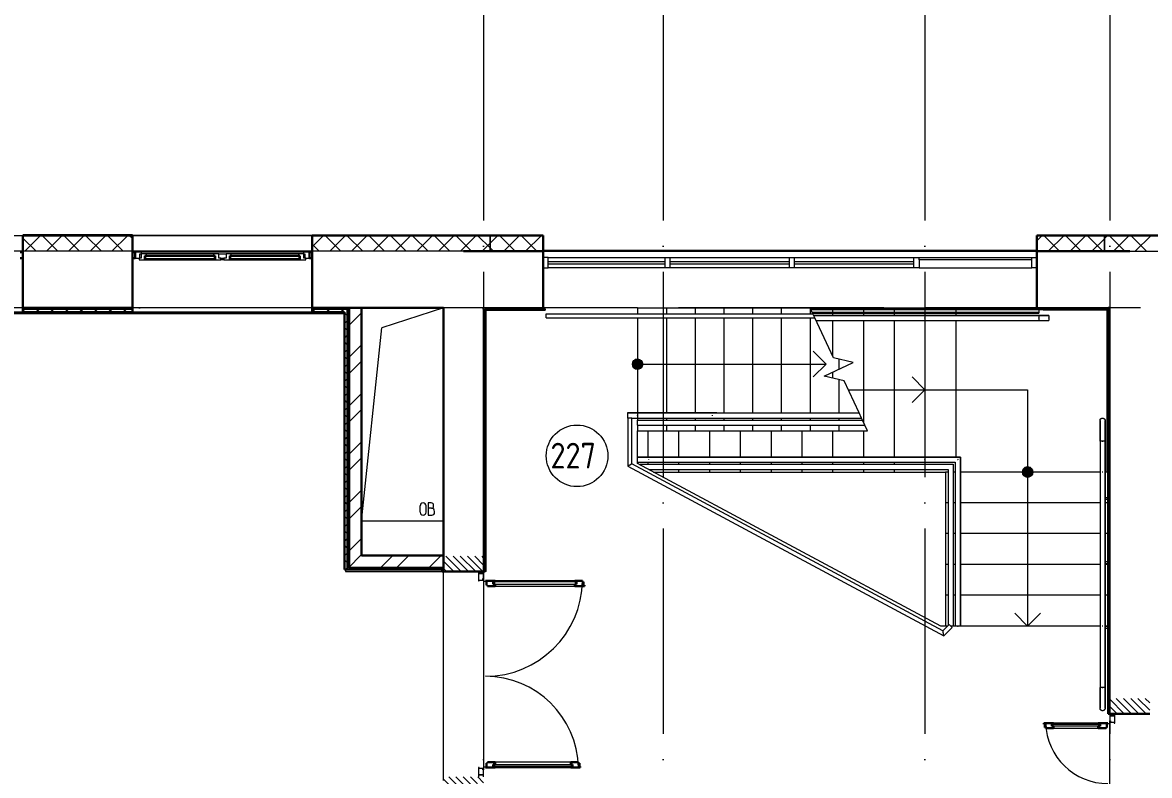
# Model space of a CAD drawing. Header units: millimetres. Extents: x -88595 to 880822, y -1054509 to -148035.
# Drawn here: x 291622 to 302601, y -240407 to -233074 of the extents above; entities that cross this region are included whole.
import ezdxf

# ---------------------------------------------------------------- set-up
doc = ezdxf.new("R2010")
doc.units = ezdxf.units.MM
doc.linetypes.add('ADSK_Линия сетки', pattern=[25, 20, -2.5, 0, -2.5])
doc.linetypes.add('ADSK_Штриховая_ш2 п1_5', pattern=[4.5, 3, -1.5])
for name, color, linetype, lineweight in [('_ Окна', 7, 'Continuous', 30), ('Витраж', 7, 'Continuous', 9), ('Двери', 7, 'Continuous', 9), ('Лестницы', 7, 'Continuous', 9), ('Линии', 7, 'Continuous', 9), ('Марки помещений', 7, 'Continuous', 20), ('Оборудование', 7, 'Continuous', 18), ('Ограждение', 7, 'Continuous', 9), ('Окна', 7, 'Continuous', 9), ('Оси', 7, 'Continuous', 9), ('Панели витража', 7, 'Continuous', 9), ('Перекрытие', 7, 'Continuous', 18), ('Стены внутренние', 7, 'Continuous', 18), ('Стены наружные', 7, 'Continuous', 18), ('Стены штриховка', 7, 'Continuous', 9), ('Стрелки вверх', 7, 'Continuous', 18)]:
    doc.layers.add(name, color=color, linetype=linetype, lineweight=lineweight)
doc.layers.add('Двери открывание', color=7, linetype='Continuous', lineweight=9, true_color=0xc0c0c0)
doc.styles.add('GOST Common_2', font='GOST_Common.ttf', dxfattribs={"width": 0.9, "height": 350})

# ---------------------------------------------------------------- blocks, each defined once
blk = doc.blocks.new('2 этаж')
at = {"layer": 'Двери', "lineweight": 18, "true_color": 0xff0000}
h = blk.add_hatch(dxfattribs=at)
h.set_pattern_fill('FP_2', color=1, angle=-90, style=0, pattern_type=2)
h.set_pattern_definition([(315, (325252.5, 688511.506), (35.3553, 35.3553), [])])
h.paths.add_polyline_path([(325058, 687237), (325448, 687237), (325448, 687387), (325058, 687387)])
h.paths.add_polyline_path([(325256, 689387), (325448, 689387), (325448, 689537), (325058, 689537), (325058, 689387)])
h = blk.add_hatch(dxfattribs=at)
h.set_pattern_fill('FP_2', color=1, angle=90, style=0, pattern_type=2)
h.set_pattern_definition([(135, (331742.5, 687026.506), (-35.3553, -35.3553), [])])
h.paths.add_polyline_path([(331548, 686152), (331938, 686152), (331938, 686302), (331548, 686302), (331548, 686243)])
h.paths.add_polyline_path([(331548, 688002), (331938, 688002), (331938, 688152), (331548, 688152)])
at = {"layer": 'Стрелки вверх'}
h = blk.add_hatch(color=256, dxfattribs=at)
edge = h.paths.add_edge_path()
edge.add_arc((326948, 691407), 50, 0, 360)
for points in [[(326955, 691357), (326980, 691369), (326995, 691392), (326995, 691421), (326980, 691444), (326955, 691456), (326927, 691452), (326905, 691434), (326898, 691406), (326905, 691379), (326927, 691361)], [(330762, 690309), (330785, 690324), (330797, 690349), (330793, 690377), (330775, 690399), (330748, 690407), (330720, 690399), (330702, 690377), (330698, 690349), (330710, 690324), (330733, 690309)]]:
    blk.add_hatch(color=256, dxfattribs=at).paths.add_polyline_path(points)
h = blk.add_hatch(color=256, dxfattribs=at)
edge = h.paths.add_edge_path()
edge.add_arc((330748, 690356), 50, 0, 360)
at = {"layer": '_ Окна'}
for p, q in [((320958, 692497), (320933, 692497)), ((322053, 692497), (322028, 692497)), ((322053, 692439), (322053, 692497)), ((322151, 692463), (322148, 692463)), ((322148, 692463), (322148, 692431)), ((322828, 692463), (322151, 692463)), ((322151, 692463), (322151, 692431)), ((322151, 692431), (322151, 692463)), ((322828, 692431), (322828, 692463)), ((322828, 692463), (322828, 692431)), ((322831, 692463), (322828, 692463)), ((322831, 692431), (322831, 692463)), ((322978, 692463), (322975, 692463)), ((322975, 692463), (322975, 692431)), ((323655, 692463), (322978, 692463)), ((322978, 692463), (322978, 692431)), ((322978, 692431), (322978, 692463)), ((323655, 692431), (323655, 692463)), ((323655, 692463), (323655, 692431)), ((323658, 692463), (323655, 692463)), ((323658, 692431), (323658, 692463)), ((323778, 692497), (323753, 692497)), ((323753, 692497), (323753, 692439)), ((320933, 692439), (320958, 692439)), ((322028, 692439), (322053, 692439)), ((322148, 692431), (322151, 692431)), ((322151, 692431), (322828, 692431)), ((322828, 692431), (322831, 692431)), ((322975, 692431), (322978, 692431)), ((322978, 692431), (323655, 692431)), ((323655, 692431), (323658, 692431)), ((323753, 692439), (323778, 692439))]:
    blk.add_line(p, q, dxfattribs=at)
at = {"layer": '_ Окна', "lineweight": 18}
for p, q in [((322112, 692497), (322053, 692497)), ((322053, 692497), (322053, 692439)), ((322099, 692439), (322099, 692480)), ((322099, 692480), (322111, 692480)), ((322111, 692480), (322111, 692439)), ((322161, 692480), (322111, 692480)), ((322117, 692480), (322112, 692497)), ((322148, 692431), (322148, 692463)), ((322148, 692463), (322166, 692463)), ((322166, 692463), (322161, 692480)), ((322817, 692480), (322813, 692463)), ((322813, 692463), (322831, 692463)), ((322868, 692480), (322817, 692480)), ((322831, 692463), (322831, 692431)), ((322868, 692439), (322868, 692480)), ((322938, 692480), (322938, 692439)), ((322988, 692480), (322938, 692480)), ((322975, 692431), (322975, 692463)), ((322975, 692463), (322993, 692463)), ((322993, 692463), (322988, 692480)), ((323644, 692480), (323640, 692463)), ((323640, 692463), (323658, 692463)), ((323695, 692480), (323644, 692480)), ((323658, 692463), (323658, 692431)), ((323693, 692497), (323689, 692480)), ((323753, 692497), (323693, 692497)), ((323695, 692439), (323695, 692480)), ((323695, 692480), (323707, 692480)), ((323707, 692480), (323707, 692439)), ((323753, 692439), (323753, 692497)), ((322053, 692439), (322091, 692439)), ((322111, 692439), (322091, 692439)), ((322091, 692439), (322091, 692422)), ((322091, 692422), (322147, 692422)), ((322147, 692422), (322148, 692423)), ((322166, 692431), (322148, 692431)), ((322148, 692423), (322149, 692422)), ((322149, 692422), (322163, 692422)), ((322163, 692422), (322166, 692431)), ((322831, 692431), (322813, 692431)), ((322813, 692431), (322815, 692422)), ((322815, 692422), (322830, 692422)), ((322830, 692422), (322831, 692423)), ((322831, 692423), (322832, 692422)), ((322832, 692422), (322888, 692422)), ((322888, 692439), (322868, 692439)), ((322888, 692422), (322888, 692439)), ((322938, 692439), (322918, 692439)), ((322918, 692439), (322918, 692422)), ((322918, 692422), (322974, 692422)), ((322974, 692422), (322975, 692423)), ((322993, 692431), (322975, 692431)), ((322975, 692423), (322976, 692422)), ((322976, 692422), (322990, 692422)), ((322990, 692422), (322993, 692431)), ((323658, 692431), (323640, 692431)), ((323640, 692431), (323642, 692422)), ((323642, 692422), (323657, 692422)), ((323657, 692422), (323658, 692423)), ((323658, 692423), (323659, 692422)), ((323659, 692422), (323715, 692422)), ((323715, 692439), (323695, 692439)), ((323715, 692422), (323715, 692439)), ((323715, 692439), (323753, 692439)), ((329690, 692424), (329690, 692344)), ((330788, 692424), (329690, 692424)), ((329690, 692344), (330788, 692344)), ((330788, 692344), (330788, 692424))]:
    blk.add_line(p, q, dxfattribs=at)
at = {"layer": 'Витраж', "lineweight": 18}
for p, q in [((326078, 692444), (326028, 692444)), ((326028, 692344), (326028, 692444)), ((326028, 692344), (326078, 692344)), ((326078, 692344), (326078, 692444))]:
    blk.add_line(p, q, dxfattribs=at)
at = {"layer": 'Витраж'}
for p, q in [((326078, 692444), (327215, 692444)), ((327215, 692344), (326078, 692344)), ((327265, 692444), (328428, 692444)), ((328428, 692344), (327265, 692344)), ((328478, 692444), (329640, 692444)), ((329640, 692344), (328478, 692344)), ((329690, 692444), (330788, 692444))]:
    blk.add_line(p, q, dxfattribs=at)
at = {"layer": 'Витраж', "lineweight": 18, "extrusion": (0, 0, -1)}
for p, q in [((327215, 692344), (327215, 692444)), ((327215, 692444), (327265, 692444)), ((327265, 692344), (327215, 692344)), ((327265, 692344), (327265, 692444)), ((328428, 692344), (328428, 692444)), ((328428, 692444), (328478, 692444)), ((328478, 692344), (328428, 692344)), ((328478, 692344), (328478, 692444)), ((329640, 692344), (329640, 692444)), ((329640, 692444), (329690, 692444)), ((329690, 692344), (329640, 692344)), ((329690, 692424), (329690, 692444)), ((330788, 692424), (330788, 692444)), ((330788, 692444), (330838, 692444)), ((330838, 692344), (330788, 692344)), ((330838, 692344), (330838, 692444))]:
    blk.add_line(p, q, dxfattribs=at)
at = {"layer": 'Двери', "linetype": 'ADSK_Штриховая_ш2 п1_5'}
for p, q in [((325058, 689537), (325058, 689387)), ((325448, 689387), (325448, 689537)), ((325058, 689387), (325448, 689387)), ((331548, 688152), (331548, 688002)), ((331548, 688002), (331938, 688002))]:
    blk.add_line(p, q, dxfattribs=at)
at = {"layer": 'Двери'}
for p, q in [((325448, 689387), (325398, 689387)), ((325398, 689387), (325398, 689367)), ((325448, 689367), (325448, 689387)), ((325398, 689367), (325448, 689367)), ((325448, 689367), (325398, 689367)), ((325398, 689367), (325398, 689295)), ((325398, 689295), (325406, 689295)), ((325406, 689295), (325406, 689304)), ((325406, 689304), (325440, 689304)), ((325440, 689304), (325440, 689318)), ((325440, 689318), (325448, 689318)), ((325448, 689318), (325448, 689367)), ((325542, 689286), (325542, 689265)), ((326354, 689286), (325542, 689286)), ((325542, 689265), (326354, 689265)), ((326336, 689295), (325560, 689295)), ((326354, 689265), (326354, 689286)), ((325560, 689245), (326336, 689245)), ((331598, 688002), (331548, 688002)), ((331548, 688002), (331548, 687982)), ((331548, 687982), (331598, 687982)), ((331598, 687982), (331548, 687982)), ((331548, 687982), (331548, 687933)), ((331598, 687982), (331598, 688002)), ((331598, 687910), (331598, 687982)), ((330982, 687901), (331454, 687901)), ((330982, 687880), (330982, 687901)), ((331454, 687880), (330982, 687880)), ((331436, 687910), (331000, 687910)), ((331000, 687860), (331436, 687860)), ((331454, 687901), (331454, 687880)), ((331548, 687933), (331556, 687933)), ((331556, 687933), (331556, 687919)), ((331556, 687919), (331590, 687919)), ((331590, 687919), (331590, 687910)), ((331590, 687910), (331598, 687910)), ((325542, 687509), (326314, 687509)), ((325542, 687488), (325542, 687509)), ((326296, 687529), (325560, 687529)), ((326314, 687509), (326314, 687488)), ((325406, 687479), (325398, 687479)), ((325398, 687479), (325398, 687407)), ((325448, 687407), (325398, 687407)), ((325398, 687407), (325398, 687387)), ((325398, 687407), (325448, 687407)), ((325406, 687470), (325406, 687479)), ((325440, 687470), (325406, 687470)), ((325440, 687456), (325440, 687470)), ((325448, 687456), (325440, 687456)), ((325448, 687407), (325448, 687456)), ((325448, 687387), (325448, 687407)), ((326314, 687488), (325542, 687488)), ((325560, 687479), (326296, 687479))]:
    blk.add_line(p, q, dxfattribs=at)
at = {"layer": 'Двери', "lineweight": 30}
for p, q in [((325560, 689295), (325466, 689295)), ((325466, 689295), (325466, 689287)), ((325466, 689287), (325475, 689287)), ((325475, 689287), (325475, 689253)), ((325542, 689286), (325560, 689286)), ((325542, 689265), (325542, 689286)), ((325560, 689265), (325542, 689265)), ((325560, 689286), (325560, 689295)), ((325560, 689245), (325560, 689265)), ((326412, 689295), (326336, 689295)), ((326336, 689286), (326336, 689295)), ((326354, 689286), (326336, 689286)), ((326336, 689265), (326354, 689265)), ((326336, 689245), (326336, 689265)), ((326354, 689265), (326354, 689286)), ((326412, 689287), (326412, 689295)), ((326421, 689287), (326412, 689287)), ((326421, 689253), (326421, 689287)), ((325475, 689253), (325484, 689253)), ((325484, 689253), (325484, 689245)), ((325484, 689245), (325560, 689245)), ((326336, 689245), (326430, 689245)), ((326430, 689253), (326421, 689253)), ((326430, 689245), (326430, 689253)), ((331000, 687910), (330906, 687910)), ((330906, 687910), (330906, 687902)), ((330906, 687902), (330915, 687902)), ((330915, 687902), (330915, 687868)), ((330915, 687868), (330924, 687868)), ((330924, 687868), (330924, 687860)), ((330924, 687860), (331000, 687860)), ((330982, 687901), (331000, 687901)), ((330982, 687880), (330982, 687901)), ((331000, 687880), (330982, 687880)), ((331000, 687901), (331000, 687910)), ((331000, 687860), (331000, 687880)), ((331530, 687910), (331436, 687910)), ((331436, 687901), (331436, 687910)), ((331454, 687901), (331436, 687901)), ((331436, 687880), (331454, 687880)), ((331436, 687860), (331436, 687880)), ((331436, 687860), (331512, 687860)), ((331454, 687880), (331454, 687901)), ((331512, 687860), (331512, 687868)), ((331512, 687868), (331521, 687868)), ((331521, 687868), (331521, 687902)), ((331521, 687902), (331530, 687902)), ((331530, 687902), (331530, 687910)), ((325475, 687521), (325475, 687487)), ((325484, 687521), (325475, 687521)), ((325560, 687529), (325484, 687529)), ((325484, 687529), (325484, 687521)), ((325560, 687509), (325542, 687509)), ((325542, 687509), (325542, 687488)), ((325560, 687529), (325560, 687509)), ((326372, 687529), (326296, 687529)), ((326296, 687529), (326296, 687509)), ((326296, 687509), (326314, 687509)), ((326314, 687509), (326314, 687488)), ((326372, 687521), (326372, 687529)), ((326381, 687521), (326372, 687521)), ((326381, 687487), (326381, 687521)), ((325475, 687487), (325466, 687487)), ((325466, 687487), (325466, 687479)), ((325466, 687479), (325560, 687479)), ((325542, 687488), (325560, 687488)), ((325560, 687488), (325560, 687479)), ((326296, 687488), (326296, 687479)), ((326314, 687488), (326296, 687488)), ((326296, 687479), (326390, 687479)), ((326390, 687487), (326381, 687487)), ((326390, 687479), (326390, 687487))]:
    blk.add_line(p, q, dxfattribs=at)
at = {"layer": 'Двери открывание'}
for centre, radius, start, end in [((325466, 689313), 946, 270, 358.9097), ((325466, 687461), 906, 1.1384, 90), ((331530, 687928), 606, 181.7021, 270)]:
    blk.add_arc(centre, radius, start, end, dxfattribs=at)
at = {"layer": 'Лестницы'}
for p, q in [((326948, 691957), (326948, 691897)), ((326948, 691957), (327228, 691957)), ((326948, 691957), (326948, 691897)), ((327228, 691957), (327508, 691957)), ((327228, 691957), (327228, 691897)), ((327228, 691957), (327228, 691897)), ((327508, 691957), (327788, 691957)), ((327508, 691957), (327508, 691897)), ((327508, 691957), (327508, 691897)), ((327788, 691957), (328068, 691957)), ((327788, 691957), (327788, 691897)), ((327788, 691957), (327788, 691897)), ((328068, 691957), (328348, 691957)), ((328068, 691957), (328068, 691897)), ((328068, 691957), (328068, 691897)), ((328348, 691957), (328628, 691957)), ((328348, 691957), (328348, 691897)), ((328348, 691957), (328348, 691897)), ((328628, 691957), (328628, 691957)), ((328656, 691897), (328628, 691957)), ((328628, 691957), (328628, 691897)), ((328628, 691957), (328628, 691897)), ((328628, 691957), (328848, 691957)), ((328848, 691957), (329148, 691957)), ((328848, 691957), (328848, 691882)), ((328848, 691957), (328848, 691882)), ((329148, 691957), (329448, 691957)), ((329148, 691957), (329148, 691882)), ((329148, 691957), (329148, 691882)), ((329448, 691957), (329747, 691957)), ((329448, 691957), (329448, 691882)), ((329448, 691957), (329448, 691882)), ((330838, 691957), (329747, 691957)), ((329747, 691957), (329747, 691882)), ((329747, 691957), (329747, 691882)), ((326948, 691857), (326948, 690932)), ((326948, 691857), (326948, 690932)), ((327228, 691857), (327228, 690932)), ((327228, 691857), (327228, 690932)), ((327508, 691857), (327508, 690932)), ((327508, 691857), (327508, 690932)), ((327788, 691857), (327788, 690932)), ((327788, 691857), (327788, 690932)), ((328068, 691857), (328068, 690932)), ((328068, 691857), (328068, 690932)), ((328348, 691857), (328348, 690932)), ((328348, 691857), (328348, 690932)), ((328628, 691857), (328628, 690932)), ((328628, 691857), (328628, 690932)), ((328855, 691470), (328674, 691857)), ((328848, 691832), (328848, 691485)), ((328848, 691832), (328848, 691485)), ((329148, 691832), (329148, 690842)), ((329148, 691832), (329148, 690842)), ((329448, 691832), (329448, 690502)), ((329448, 691832), (329448, 690502)), ((329747, 691832), (329747, 690502)), ((329747, 691832), (329747, 690502)), ((329049, 691423), (328855, 691470)), ((328766, 691290), (329049, 691423)), ((328908, 691457), (328908, 691357)), ((328908, 691457), (328908, 691357)), ((328960, 691243), (328766, 691290)), ((328848, 691329), (328848, 691271)), ((328848, 691329), (328848, 691271)), ((328908, 691256), (328908, 690932)), ((328908, 691256), (328908, 690932)), ((329106, 690932), (328960, 691243)), ((326948, 690882), (326948, 690862)), ((326948, 690882), (326948, 690862)), ((326948, 690812), (326948, 690757)), ((326948, 690812), (326948, 690757)), ((327228, 690882), (327228, 690862)), ((327228, 690882), (327228, 690862)), ((327228, 690812), (327228, 690757)), ((327228, 690812), (327228, 690757)), ((327508, 690882), (327508, 690862)), ((327508, 690882), (327508, 690862)), ((327508, 690812), (327508, 690757)), ((327508, 690812), (327508, 690757)), ((327788, 690882), (327788, 690862)), ((327788, 690882), (327788, 690862)), ((327788, 690812), (327788, 690757)), ((327788, 690812), (327788, 690757)), ((328068, 690882), (328068, 690862)), ((328068, 690882), (328068, 690862)), ((328068, 690812), (328068, 690757)), ((328068, 690812), (328068, 690757)), ((328348, 690882), (328348, 690862)), ((328348, 690882), (328348, 690862)), ((328348, 690812), (328348, 690757)), ((328348, 690812), (328348, 690757)), ((328628, 690882), (328628, 690862)), ((328628, 690882), (328628, 690862)), ((328628, 690812), (328628, 690757)), ((328628, 690812), (328628, 690757)), ((328908, 690882), (328908, 690862)), ((328908, 690882), (328908, 690862)), ((328908, 690812), (328908, 690757)), ((328908, 690812), (328908, 690757)), ((329138, 690862), (329129, 690882)), ((329187, 690757), (329162, 690812)), ((326948, 690757), (327228, 690757)), ((327048, 690757), (327048, 690502)), ((327048, 690757), (327048, 690502)), ((327228, 690757), (327508, 690757)), ((327348, 690757), (327348, 690502)), ((327348, 690757), (327348, 690502)), ((327508, 690757), (327788, 690757)), ((327648, 690757), (327648, 690502)), ((327648, 690757), (327648, 690502)), ((327788, 690757), (328068, 690757)), ((327948, 690757), (327948, 690502)), ((327948, 690757), (327948, 690502)), ((328068, 690757), (328348, 690757)), ((328248, 690757), (328248, 690502)), ((328248, 690757), (328248, 690502)), ((328348, 690757), (328628, 690757)), ((328548, 690757), (328548, 690502)), ((328548, 690757), (328548, 690502)), ((328628, 690757), (328908, 690757)), ((328848, 690757), (328848, 690502)), ((328848, 690757), (328848, 690502)), ((328908, 690757), (329187, 690757)), ((329148, 690757), (329148, 690502)), ((329148, 690757), (329148, 690502)), ((327048, 690452), (327048, 690432)), ((327048, 690452), (327048, 690432)), ((327348, 690452), (327348, 690432)), ((327348, 690452), (327348, 690432)), ((327348, 690382), (327348, 690356)), ((327348, 690382), (327348, 690356)), ((327648, 690452), (327648, 690432)), ((327648, 690452), (327648, 690432)), ((327648, 690382), (327648, 690356)), ((327648, 690382), (327648, 690356)), ((327948, 690452), (327948, 690432)), ((327948, 690452), (327948, 690432)), ((327948, 690382), (327948, 690356)), ((327948, 690382), (327948, 690356)), ((328248, 690452), (328248, 690432)), ((328248, 690452), (328248, 690432)), ((328248, 690382), (328248, 690356)), ((328248, 690382), (328248, 690356)), ((328548, 690452), (328548, 690432)), ((328548, 690452), (328548, 690432)), ((328548, 690382), (328548, 690356)), ((328548, 690382), (328548, 690356)), ((328848, 690452), (328848, 690432)), ((328848, 690452), (328848, 690432)), ((328848, 690382), (328848, 690356)), ((328848, 690382), (328848, 690356)), ((329148, 690452), (329148, 690432)), ((329148, 690452), (329148, 690432)), ((329148, 690382), (329148, 690356)), ((329148, 690382), (329148, 690356)), ((329448, 690452), (329448, 690432)), ((329448, 690452), (329448, 690432)), ((329448, 690382), (329448, 690356)), ((329448, 690382), (329448, 690356)), ((329747, 690452), (329747, 690432)), ((329747, 690452), (329747, 690432)), ((329747, 690382), (329747, 690356)), ((329747, 690382), (329747, 690356)), ((327104, 690356), (327348, 690356)), ((327348, 690356), (327648, 690356)), ((327648, 690356), (327948, 690356)), ((327948, 690356), (328248, 690356)), ((328248, 690356), (328548, 690356)), ((328548, 690356), (328848, 690356)), ((328848, 690356), (329148, 690356)), ((329148, 690356), (329448, 690356)), ((329448, 690356), (329747, 690356)), ((329747, 690356), (329948, 690356)), ((329973, 690356), (329948, 690356)), ((329948, 690356), (329948, 690057)), ((330043, 690356), (330023, 690356)), ((331453, 690356), (330093, 690356)), ((331533, 690356), (331502, 690356)), ((329948, 690057), (329948, 689757)), ((329973, 690057), (329948, 690057)), ((329973, 690057), (329948, 690057)), ((330043, 690057), (330023, 690057)), ((330043, 690057), (330023, 690057)), ((331453, 690057), (330093, 690057)), ((331453, 690057), (330093, 690057)), ((331533, 690057), (331502, 690057)), ((331533, 690057), (331502, 690057)), ((329948, 689757), (329948, 689457)), ((329973, 689757), (329948, 689757)), ((329973, 689757), (329948, 689757)), ((330043, 689757), (330023, 689757)), ((330043, 689757), (330023, 689757)), ((331453, 689757), (330093, 689757)), ((331453, 689757), (330093, 689757)), ((331533, 689757), (331502, 689757)), ((331533, 689757), (331502, 689757)), ((329948, 689457), (329948, 689157)), ((329973, 689457), (329948, 689457)), ((329973, 689457), (329948, 689457)), ((330043, 689457), (330023, 689457)), ((330043, 689457), (330023, 689457)), ((331453, 689457), (330093, 689457)), ((331453, 689457), (330093, 689457)), ((331533, 689457), (331502, 689457)), ((331533, 689457), (331502, 689457)), ((329948, 689157), (329948, 688856)), ((329973, 689157), (329948, 689157)), ((329973, 689157), (329948, 689157)), ((330043, 689157), (330023, 689157)), ((330043, 689157), (330023, 689157)), ((331453, 689157), (330093, 689157)), ((331453, 689157), (330093, 689157)), ((331533, 689157), (331502, 689157)), ((331533, 689157), (331502, 689157)), ((329969, 688856), (329948, 688856)), ((331453, 688856), (330023, 688856)), ((331533, 688856), (331502, 688856))]:
    blk.add_line(p, q, dxfattribs=at)
at = {"layer": 'Линии', "lineweight": 18, "ltscale": 100}
for p, q in [((325058, 691957), (324457, 691759)), ((324258, 689877), (324457, 691759)), ((324937, 690056), (324907, 690056)), ((324907, 690056), (324907, 689936)), ((324960, 690023), (324960, 690033)), ((324830, 689965), (324830, 690027)), ((324887, 689965), (324887, 690027)), ((324940, 690003), (324907, 690003)), ((324907, 689936), (324944, 689936)), ((324970, 689963), (324970, 689973)), ((325058, 689877), (324258, 689877))]:
    blk.add_line(p, q, dxfattribs=at)
at = {"layer": 'Линии', "lineweight": 18}
for centre, radius, start, end in [((324858, 690027), 28.7, 0, 180), ((324937, 690033), 23.3, 0, 90), ((324858, 689965), 28.7, 180, 0), ((324940, 690023), 20, 270, 0), ((324940, 689973), 30, 0, 90), ((324944, 689963), 26.7, 270, 0)]:
    blk.add_arc(centre, radius, start, end, dxfattribs=at)
at = {"layer": 'Марки помещений'}
blk.add_circle((326358, 690514), 300, dxfattribs=at)
at = {"layer": 'Ограждение'}
for p, q in [((325473, 691932), (326048, 691932)), ((325473, 689387), (325473, 691932)), ((326028, 691942), (326048, 691942)), ((326048, 691942), (326048, 691932)), ((328630, 691952), (329747, 691952)), ((328636, 691939), (329747, 691939)), ((328647, 691914), (329747, 691914)), ((328653, 691902), (329747, 691902)), ((329747, 691952), (330838, 691952)), ((329747, 691939), (330856, 691939)), ((329747, 691914), (330856, 691914)), ((329747, 691902), (330856, 691902)), ((330856, 691942), (330856, 691902)), ((330856, 691939), (330856, 691914)), ((330898, 691932), (330898, 691942)), ((331523, 691932), (330898, 691932)), ((331523, 690356), (331523, 691932)), ((326056, 691897), (326482, 691897)), ((326056, 691857), (326056, 691897)), ((326056, 691857), (326482, 691857)), ((326482, 691897), (326668, 691897)), ((326482, 691857), (326668, 691857)), ((326668, 691897), (328656, 691897)), ((326668, 691857), (328674, 691857)), ((328674, 691857), (328656, 691897)), ((328674, 691857), (328656, 691897)), ((329753, 691882), (328663, 691882)), ((328663, 691882), (329747, 691882)), ((328686, 691832), (329753, 691832)), ((328686, 691832), (329747, 691832)), ((329747, 691882), (330856, 691882)), ((329747, 691832), (330856, 691832)), ((330856, 691882), (329753, 691882)), ((329753, 691832), (330856, 691832)), ((330856, 691882), (330856, 691832)), ((330956, 691882), (330856, 691882)), ((330856, 691882), (330956, 691882)), ((330856, 691854), (330856, 691859)), ((330856, 691832), (330956, 691832)), ((330856, 691832), (330956, 691832)), ((330956, 691882), (330956, 691832)), ((330956, 691854), (330956, 691859)), ((326948, 690932), (326848, 690932)), ((326848, 690932), (326848, 690882)), ((326848, 690932), (326948, 690932)), ((326848, 690909), (326848, 690904)), ((327721, 690932), (326948, 690932)), ((326948, 690932), (326948, 690882)), ((326948, 690932), (329106, 690932)), ((327677, 690904), (327677, 690909)), ((329129, 690882), (329106, 690932)), ((326848, 690882), (326853, 690882)), ((326848, 690882), (326853, 690882)), ((326853, 690882), (326853, 690412)), ((326892, 690882), (326853, 690882)), ((326892, 690436), (326892, 690882)), ((326892, 690882), (326948, 690882)), ((326892, 690882), (326948, 690882)), ((326948, 690882), (327721, 690882)), ((326948, 690882), (329129, 690882)), ((326948, 690862), (329138, 690862)), ((326948, 690812), (326948, 690862)), ((326948, 690812), (329162, 690812)), ((329162, 690812), (329138, 690862)), ((329162, 690812), (329138, 690862)), ((331453, 690657), (331453, 690356)), ((331502, 690657), (331453, 690657)), ((331453, 690657), (331453, 690356)), ((331480, 690657), (331475, 690657)), ((331475, 690657), (331478, 690657)), ((331478, 690657), (331480, 690657)), ((331502, 690356), (331502, 690657)), ((331502, 690657), (331502, 690356)), ((327054, 690502), (326948, 690502)), ((326948, 690502), (327053, 690502)), ((327053, 690502), (329747, 690502)), ((329753, 690502), (327059, 690502)), ((329747, 690502), (330093, 690502)), ((330093, 690502), (329753, 690502)), ((330093, 688856), (330093, 690502)), ((330093, 690502), (330093, 688856)), ((326853, 690412), (329931, 688761)), ((329923, 688811), (326892, 690436)), ((326953, 690437), (326953, 690452)), ((326953, 690452), (327054, 690452)), ((326953, 690452), (327053, 690452)), ((326953, 690437), (326953, 690452)), ((326973, 690432), (329747, 690432)), ((326973, 690427), (326973, 690432)), ((327053, 690452), (329747, 690452)), ((327057, 690382), (329747, 690382)), ((327059, 690452), (329753, 690452)), ((329747, 690452), (330043, 690452)), ((329747, 690432), (330023, 690432)), ((329747, 690382), (329973, 690382)), ((329753, 690452), (330043, 690452)), ((329973, 690382), (329973, 688860)), ((330023, 690432), (330023, 688856)), ((330043, 690452), (330043, 688856)), ((330043, 690452), (330043, 688856)), ((331453, 690356), (331453, 688856)), ((331453, 690351), (331453, 688851)), ((331502, 690356), (331502, 688856)), ((331502, 688851), (331502, 690351)), ((331533, 690106), (331502, 690106)), ((331502, 690091), (331533, 690091)), ((324103, 689407), (324103, 689387)), ((324103, 689387), (325043, 689387)), ((325473, 689387), (325463, 689387)), ((331533, 689480), (331502, 689480)), ((331502, 689465), (331533, 689465)), ((329983, 688871), (329923, 688811)), ((329931, 688761), (330012, 688842)), ((330012, 688842), (329983, 688871)), ((330023, 688856), (329998, 688856)), ((330093, 688856), (330043, 688856)), ((330065, 688856), (330070, 688856)), ((331453, 688856), (331453, 688257)), ((331453, 688851), (331453, 688557)), ((331502, 688856), (331502, 688257)), ((331533, 688852), (331502, 688852)), ((331502, 688557), (331502, 688851)), ((331502, 688837), (331533, 688837)), ((331453, 688557), (331453, 688257)), ((331502, 688257), (331502, 688557)), ((331502, 688257), (331453, 688257)), ((331475, 688257), (331480, 688257)), ((331478, 688257), (331475, 688257)), ((331480, 688257), (331478, 688257))]:
    blk.add_line(p, q, dxfattribs=at)
at = {"layer": 'Ограждение', "flags": 128}
for points in [[(326948, 690905), (326948, 690907), (326948, 690908)], [(331453, 690857), (331453, 690858), (331453, 690859), (331453, 690859), (331453, 690860), (331453, 690861), (331453, 690862), (331453, 690863), (331454, 690864), (331454, 690865), (331454, 690866), (331455, 690867), (331455, 690868), (331456, 690869), (331456, 690870), (331457, 690871), (331457, 690871), (331458, 690872), (331459, 690873), (331459, 690874), (331460, 690874), (331461, 690875), (331462, 690876), (331462, 690876), (331463, 690877), (331464, 690878), (331465, 690878), (331466, 690879), (331467, 690879), (331468, 690879), (331468, 690880), (331469, 690880), (331470, 690880), (331471, 690881), (331472, 690881), (331473, 690881), (331474, 690881), (331475, 690881), (331476, 690881), (331477, 690882), (331478, 690882)], [(331453, 690657), (331453, 690665), (331453, 690672), (331453, 690680), (331453, 690688), (331453, 690696), (331453, 690704), (331453, 690712), (331453, 690719), (331453, 690727), (331453, 690734), (331453, 690742), (331453, 690749), (331453, 690756), (331453, 690763), (331453, 690769), (331453, 690776), (331453, 690782), (331453, 690788), (331453, 690794), (331453, 690800), (331453, 690805), (331453, 690811), (331453, 690816), (331453, 690820), (331453, 690825), (331453, 690829), (331453, 690833), (331453, 690837), (331453, 690840), (331453, 690843), (331453, 690846), (331453, 690848), (331453, 690850), (331453, 690852), (331453, 690854), (331453, 690855), (331453, 690856), (331453, 690856), (331453, 690856), (331453, 690857)], [(331453, 690857), (331453, 690856), (331453, 690856), (331453, 690855), (331453, 690854), (331453, 690853), (331453, 690851), (331453, 690849), (331453, 690846), (331453, 690844), (331453, 690841), (331453, 690837), (331453, 690834), (331453, 690830), (331453, 690826), (331453, 690822), (331453, 690817), (331453, 690812), (331453, 690807), (331453, 690801), (331453, 690796), (331453, 690790), (331453, 690784), (331453, 690778), (331453, 690771), (331453, 690765), (331453, 690758), (331453, 690751), (331453, 690744), (331453, 690736), (331453, 690729), (331453, 690721), (331453, 690714), (331453, 690706), (331453, 690698), (331453, 690690), (331453, 690683), (331453, 690675), (331453, 690667), (331453, 690659), (331453, 690657)], [(331478, 690882), (331479, 690881), (331479, 690881), (331480, 690881), (331481, 690881), (331482, 690881), (331483, 690881), (331484, 690881), (331485, 690880), (331486, 690880), (331487, 690880), (331488, 690879), (331489, 690879), (331490, 690878), (331491, 690878), (331492, 690877), (331492, 690877), (331493, 690876), (331494, 690875), (331495, 690875), (331495, 690874), (331496, 690873), (331497, 690872), (331497, 690872), (331498, 690871), (331499, 690870), (331499, 690869), (331500, 690868), (331500, 690867), (331500, 690866), (331501, 690866), (331501, 690865), (331501, 690864), (331502, 690863), (331502, 690862), (331502, 690861), (331502, 690860), (331502, 690859), (331502, 690858), (331502, 690857), (331502, 690857)], [(331502, 690657), (331502, 690665), (331502, 690672), (331502, 690680), (331502, 690688), (331502, 690696), (331502, 690704), (331502, 690712), (331502, 690719), (331502, 690727), (331502, 690734), (331502, 690742), (331502, 690749), (331502, 690756), (331502, 690763), (331502, 690769), (331502, 690776), (331502, 690782), (331502, 690788), (331502, 690794), (331502, 690800), (331502, 690805), (331502, 690811), (331502, 690816), (331502, 690820), (331502, 690825), (331502, 690829), (331502, 690833), (331502, 690837), (331502, 690840), (331502, 690843), (331502, 690846), (331502, 690848), (331502, 690850), (331502, 690852), (331502, 690854), (331502, 690855), (331502, 690856), (331502, 690856), (331502, 690856), (331502, 690857)], [(331502, 690857), (331502, 690856), (331502, 690856), (331502, 690855), (331502, 690854), (331502, 690853), (331502, 690851), (331502, 690849), (331502, 690846), (331502, 690844), (331502, 690841), (331502, 690837), (331502, 690834), (331502, 690830), (331502, 690826), (331502, 690822), (331502, 690817), (331502, 690812), (331502, 690807), (331502, 690801), (331502, 690796), (331502, 690790), (331502, 690784), (331502, 690778), (331502, 690771), (331502, 690765), (331502, 690758), (331502, 690751), (331502, 690744), (331502, 690736), (331502, 690729), (331502, 690721), (331502, 690714), (331502, 690706), (331502, 690698), (331502, 690690), (331502, 690683), (331502, 690675), (331502, 690667), (331502, 690659), (331502, 690657)], [(331453, 688257), (331453, 688249), (331453, 688241), (331453, 688233), (331453, 688225), (331453, 688217), (331453, 688209), (331453, 688201), (331453, 688194), (331453, 688186), (331453, 688179), (331453, 688171), (331453, 688164), (331453, 688157), (331453, 688150), (331453, 688144), (331453, 688137), (331453, 688131), (331453, 688125), (331453, 688119), (331453, 688113), (331453, 688108), (331453, 688102), (331453, 688097), (331453, 688093), (331453, 688088), (331453, 688084), (331453, 688080), (331453, 688076), (331453, 688073), (331453, 688070), (331453, 688067), (331453, 688065), (331453, 688063), (331453, 688061), (331453, 688059), (331453, 688058), (331453, 688057), (331453, 688057), (331453, 688057), (331453, 688057)], [(331453, 688057), (331453, 688057), (331453, 688057), (331453, 688058), (331453, 688059), (331453, 688060), (331453, 688062), (331453, 688064), (331453, 688067), (331453, 688069), (331453, 688072), (331453, 688076), (331453, 688079), (331453, 688083), (331453, 688087), (331453, 688091), (331453, 688096), (331453, 688101), (331453, 688106), (331453, 688112), (331453, 688117), (331453, 688123), (331453, 688129), (331453, 688135), (331453, 688142), (331453, 688148), (331453, 688155), (331453, 688162), (331453, 688169), (331453, 688177), (331453, 688184), (331453, 688192), (331453, 688199), (331453, 688207), (331453, 688215), (331453, 688223), (331453, 688230), (331453, 688238), (331453, 688246), (331453, 688254), (331453, 688257)], [(331502, 688257), (331502, 688249), (331502, 688241), (331502, 688233), (331502, 688225), (331502, 688217), (331502, 688209), (331502, 688201), (331502, 688194), (331502, 688186), (331502, 688179), (331502, 688171), (331502, 688164), (331502, 688157), (331502, 688150), (331502, 688144), (331502, 688137), (331502, 688131), (331502, 688125), (331502, 688119), (331502, 688113), (331502, 688108), (331502, 688102), (331502, 688097), (331502, 688093), (331502, 688088), (331502, 688084), (331502, 688080), (331502, 688076), (331502, 688073), (331502, 688070), (331502, 688067), (331502, 688065), (331502, 688063), (331502, 688061), (331502, 688059), (331502, 688058), (331502, 688057), (331502, 688057), (331502, 688057), (331502, 688057)], [(331502, 688057), (331502, 688057), (331502, 688057), (331502, 688058), (331502, 688059), (331502, 688060), (331502, 688062), (331502, 688064), (331502, 688067), (331502, 688069), (331502, 688072), (331502, 688076), (331502, 688079), (331502, 688083), (331502, 688087), (331502, 688091), (331502, 688096), (331502, 688101), (331502, 688106), (331502, 688112), (331502, 688117), (331502, 688123), (331502, 688129), (331502, 688135), (331502, 688142), (331502, 688148), (331502, 688155), (331502, 688162), (331502, 688169), (331502, 688177), (331502, 688184), (331502, 688192), (331502, 688199), (331502, 688207), (331502, 688215), (331502, 688223), (331502, 688230), (331502, 688238), (331502, 688246), (331502, 688254), (331502, 688257)], [(331478, 688032), (331477, 688032), (331476, 688032), (331475, 688032), (331474, 688032), (331473, 688032), (331472, 688032), (331471, 688032), (331470, 688033), (331469, 688033), (331468, 688033), (331467, 688034), (331466, 688034), (331465, 688035), (331464, 688035), (331463, 688036), (331463, 688036), (331462, 688037), (331461, 688038), (331460, 688038), (331460, 688039), (331459, 688040), (331458, 688041), (331458, 688041), (331457, 688042), (331456, 688043), (331456, 688044), (331455, 688045), (331455, 688046), (331455, 688047), (331454, 688047), (331454, 688048), (331454, 688049), (331453, 688050), (331453, 688051), (331453, 688052), (331453, 688053), (331453, 688054), (331453, 688055), (331453, 688056), (331453, 688057)], [(331502, 688057), (331502, 688056), (331502, 688055), (331502, 688054), (331502, 688053), (331502, 688052), (331502, 688051), (331502, 688050), (331501, 688049), (331501, 688048), (331501, 688047), (331500, 688046), (331500, 688045), (331499, 688044), (331499, 688043), (331498, 688042), (331498, 688042), (331497, 688041), (331496, 688040), (331496, 688039), (331495, 688039), (331494, 688038), (331493, 688037), (331493, 688037), (331492, 688036), (331491, 688035), (331490, 688035), (331489, 688034), (331488, 688034), (331487, 688034), (331487, 688033), (331486, 688033), (331485, 688033), (331484, 688032), (331483, 688032), (331482, 688032), (331481, 688032), (331480, 688032), (331479, 688032), (331478, 688032), (331478, 688032)]]:
    blk.add_lwpolyline(points, dxfattribs=at)
at = {"layer": 'Ограждение'}
for points in [[(329748, 691854), (329747, 691855), (329747, 691857), (329747, 691858), (329748, 691859)], [(327053, 690479), (327053, 690478), (327053, 690477), (327053, 690475), (327053, 690474)], [(329748, 690474), (329747, 690475), (329747, 690477), (329747, 690478), (329748, 690479)], [(331480, 690356), (331479, 690356), (331478, 690356), (331476, 690356), (331475, 690356)], [(331480, 688856), (331479, 688856), (331478, 688856), (331476, 688856), (331475, 688856)]]:
    blk.add_open_spline(points, degree=3, dxfattribs=at)
for points, knots in [([(330070, 690479), (330070, 690479), (330069, 690478), (330068, 690477), (330066, 690475), (330065, 690474), (330065, 690474)], [-0.5298173, -0.5298173, -0.5298173, -0.5298173, -0.52083333, -0.5, -0.47916667, -0.4701827, -0.4701827, -0.4701827, -0.4701827]), ([(326892, 690436), (326892, 690436), (326892, 690435), (326890, 690434), (326888, 690433), (326887, 690432), (326885, 690431), (326883, 690430), (326880, 690428), (326878, 690427), (326875, 690425), (326873, 690424), (326870, 690422), (326867, 690421), (326865, 690419), (326862, 690418), (326860, 690416), (326858, 690415), (326857, 690414), (326855, 690413), (326853, 690412), (326853, 690412), (326853, 690412)], [0, 0, 0, 0, 0.083333, 0.166667, 0.208333, 0.25, 0.291667, 0.333333, 0.375, 0.416667, 0.458333, 0.5, 0.541667, 0.583333, 0.625, 0.666667, 0.708333, 0.75, 0.791667, 0.833333, 0.916667, 1, 1, 1, 1]), ([(324103, 689387), (324103, 689387), (324103, 689387), (324103, 689387), (324103, 689387), (324103, 689387), (324104, 689388), (324104, 689388), (324104, 689388), (324105, 689389), (324105, 689389), (324106, 689390), (324106, 689390), (324107, 689391), (324108, 689392)], [0, 0, 0, 0, 0.166667, 0.25, 0.333333, 0.416667, 0.458333, 0.5, 0.583333, 0.666667, 0.708333, 0.75, 0.833333, 1, 1, 1, 1]), ([(329931, 688761), (329931, 688761), (329931, 688762), (329930, 688764), (329930, 688766), (329930, 688769), (329929, 688771), (329929, 688772), (329929, 688774), (329929, 688776), (329928, 688778), (329928, 688780), (329928, 688782), (329927, 688784), (329927, 688786), (329927, 688788), (329927, 688790), (329926, 688792), (329926, 688794), (329926, 688796), (329925, 688798), (329925, 688800), (329925, 688802), (329925, 688804), (329924, 688806), (329924, 688808), (329924, 688810), (329923, 688811), (329923, 688811)], [-1, -1, -1, -1, -0.916667, -0.833333, -0.791667, -0.75, -0.708333, -0.6875, -0.666667, -0.625, -0.604167, -0.583333, -0.541667, -0.520833, -0.5, -0.479167, -0.458333, -0.416667, -0.395833, -0.375, -0.333333, -0.3125, -0.291667, -0.25, -0.208333, -0.166667, -0.083333, 0, 0, 0, 0])]:
    blk.add_open_spline(points, degree=3, knots=knots, dxfattribs=at)
at = {"layer": 'Окна'}
for p, q in [((323693, 692497), (322112, 692497)), ((322817, 692480), (322161, 692480)), ((322868, 692480), (322938, 692480)), ((323644, 692480), (322988, 692480)), ((322147, 692422), (322149, 692422)), ((322163, 692422), (322815, 692422)), ((322830, 692422), (322832, 692422)), ((322888, 692439), (322918, 692439)), ((322918, 692422), (322888, 692422)), ((322974, 692422), (322976, 692422)), ((322990, 692422), (323642, 692422)), ((323657, 692422), (323659, 692422))]:
    blk.add_line(p, q, dxfattribs=at)
at = {"layer": 'Оси', "linetype": 'ADSK_Линия сетки', "ltscale": 100}
for p, q in [((325448, 697307), (325448, 631330)), ((327198, 697307), (327198, 631330)), ((329747, 697307), (329747, 631330)), ((331548, 697307), (331548, 631330)), ((359348, 691957), (287625, 691957))]:
    blk.add_line(p, q, dxfattribs=at)
at = {"layer": 'Панели витража', "lineweight": 18}
for p, q in [((326078, 692407), (327215, 692407)), ((326078, 692382), (326078, 692407)), ((327215, 692382), (326078, 692382)), ((327215, 692382), (327215, 692407)), ((327265, 692407), (328428, 692407)), ((327265, 692382), (327265, 692407)), ((328428, 692382), (327265, 692382)), ((328428, 692382), (328428, 692407)), ((328478, 692407), (329640, 692407)), ((328478, 692382), (328478, 692407)), ((329640, 692382), (328478, 692382)), ((329640, 692382), (329640, 692407))]:
    blk.add_line(p, q, dxfattribs=at)
at = {"layer": 'Перекрытие', "color": 49, "ltscale": 100, "true_color": 0x464646}
for p, q in [((326948, 691957), (326048, 691957)), ((330838, 691957), (330048, 691957)), ((330048, 691957), (330048, 691882)), ((330048, 691832), (330048, 690502)), ((326948, 690440), (326948, 690757)), ((329902, 688856), (326948, 690440)), ((325058, 689877), (324258, 689877)), ((329969, 688856), (329902, 688856)), ((330043, 688856), (330023, 688856)), ((331453, 688856), (330093, 688856)), ((331533, 688856), (331502, 688856))]:
    blk.add_line(p, q, dxfattribs=at)
at = {"layer": 'Стены внутренние'}
for p, q in [((319208, 692659), (320958, 692659)), ((322028, 692659), (323778, 692659)), ((325253, 692507), (309773, 692507)), ((326028, 692507), (330838, 692507)), ((331743, 692507), (355848, 692507)), ((320958, 691957), (319208, 691957)), ((323778, 691957), (322028, 691957)), ((325448, 691957), (326028, 691957)), ((325448, 689387), (325448, 691942)), ((330838, 691957), (331533, 691957)), ((331548, 691957), (331548, 688002)), ((325058, 687352), (325058, 689407)), ((325448, 689318), (325448, 687456)), ((331548, 686371), (331548, 687933))]:
    blk.add_line(p, q, dxfattribs=at)
at = {"layer": 'Стены внутренние', "lineweight": 30}
for p, q in [((320958, 691957), (320958, 692659)), ((320958, 692659), (322028, 692659)), ((322028, 691957), (322028, 692659)), ((323778, 691957), (323778, 692659)), ((326028, 692659), (323778, 692659)), ((326028, 691957), (326028, 692659)), ((330838, 691957), (330838, 692659)), ((330838, 692659), (333193, 692659)), ((325253, 692507), (326028, 692507)), ((331743, 692507), (330838, 692507)), ((322028, 691957), (320958, 691957)), ((325058, 691957), (324258, 691957)), ((325058, 689542), (325058, 691957)), ((325448, 691942), (325448, 691957)), ((331548, 691957), (331533, 691957)), ((325058, 689407), (325058, 689422)), ((325448, 689387), (325058, 689387)), ((331938, 688002), (331548, 688002))]:
    blk.add_line(p, q, dxfattribs=at)
at = {"layer": 'Стены внутренние', "linetype": 'Continuous', "lineweight": 9}
for p, q in [((321088, 692507), (320960, 692635)), ((320978, 692507), (321128, 692657)), ((321300, 692507), (321150, 692657)), ((321190, 692507), (321340, 692657)), ((321512, 692507), (321362, 692657)), ((321394, 692657), (321393, 692659)), ((321403, 692507), (321553, 692657)), ((321538, 692659), (321537, 692657)), ((321724, 692507), (321574, 692657)), ((321615, 692507), (321765, 692657)), ((321936, 692507), (321786, 692657)), ((321827, 692507), (321977, 692657)), ((322026, 692630), (321999, 692657)), ((323778, 692548), (323886, 692657)), ((323778, 692628), (323780, 692628)), ((323846, 692507), (323778, 692575)), ((324058, 692507), (323908, 692657)), ((323948, 692507), (324098, 692657)), ((324270, 692507), (324120, 692657)), ((324160, 692507), (324310, 692657)), ((324482, 692507), (324332, 692657)), ((324353, 692659), (324352, 692657)), ((324372, 692507), (324522, 692657)), ((324694, 692507), (324544, 692657)), ((324585, 692507), (324735, 692657)), ((324588, 692659), (324587, 692657)), ((324906, 692507), (324756, 692657)), ((324797, 692507), (324947, 692657)), ((325118, 692507), (324968, 692657)), ((325009, 692507), (325159, 692657)), ((325331, 692507), (325181, 692657)), ((325221, 692507), (325371, 692657)), ((325266, 692657), (325265, 692659)), ((325511, 692539), (325393, 692657)), ((325433, 692507), (325511, 692584)), ((325511, 692628), (325513, 692628)), ((325513, 692628), (325515, 692628)), ((325515, 692588), (325583, 692657)), ((325755, 692507), (325605, 692657)), ((325645, 692507), (325795, 692657)), ((325967, 692507), (325817, 692657)), ((325857, 692507), (326007, 692657)), ((325996, 692659), (325995, 692657)), ((330838, 692608), (330886, 692657)), ((331058, 692507), (330908, 692657)), ((330949, 692507), (331099, 692657)), ((331270, 692507), (331120, 692657)), ((331161, 692507), (331311, 692657)), ((331482, 692507), (331332, 692657)), ((331373, 692507), (331496, 692629)), ((331498, 692637), (331496, 692634)), ((331500, 692641), (331498, 692637)), ((331500, 692633), (331523, 692657)), ((331694, 692507), (331544, 692657)), ((331585, 692507), (331735, 692657)), ((331907, 692507), (331757, 692657)), ((331797, 692507), (331947, 692657)), ((325543, 692507), (325515, 692535)), ((330846, 692507), (330838, 692515))]:
    blk.add_line(p, q, dxfattribs=at)
at = {"layer": 'Стены наружные', "lineweight": 30}
for p, q in [((320958, 692664), (322028, 692664)), ((320958, 692664), (320958, 692659)), ((322028, 692659), (320958, 692659)), ((322028, 692664), (322028, 692659)), ((324093, 691907), (306958, 691907)), ((306958, 691902), (324093, 691902)), ((320958, 691912), (320958, 691957)), ((322028, 691912), (320958, 691912)), ((322028, 691912), (322028, 691957)), ((324258, 691957), (323778, 691957)), ((323778, 691912), (323778, 691957)), ((324093, 691912), (323778, 691912)), ((324093, 691907), (324093, 691912)), ((324093, 689407), (324093, 691902)), ((324123, 689407), (324123, 691942)), ((324138, 691957), (324138, 689422)), ((324258, 691957), (324258, 689542)), ((325463, 691942), (326028, 691942)), ((325463, 689387), (325463, 691942)), ((326028, 691942), (326028, 691957)), ((330838, 691942), (330838, 691957)), ((331533, 691942), (330838, 691942)), ((331533, 691942), (331533, 688002)), ((325058, 689542), (324258, 689542)), ((325058, 689542), (325058, 689422)), ((325043, 689407), (324093, 689407)), ((324138, 689422), (325058, 689422)), ((325043, 689407), (325043, 689387)), ((325043, 689387), (325058, 689387)), ((325058, 689407), (325058, 689422)), ((325463, 689387), (325448, 689387)), ((331533, 688002), (331548, 688002))]:
    blk.add_line(p, q, dxfattribs=at)
at = {"layer": 'Стены наружные', "linetype": 'Continuous', "lineweight": 9}
for p, q in [((321393, 692659), (321390, 692664)), ((321540, 692663), (321538, 692659)), ((320958, 691920), (320979, 691942)), ((320976, 691912), (320958, 691930)), ((321117, 691912), (321087, 691942)), ((321090, 691912), (321120, 691942)), ((321259, 691912), (321229, 691942)), ((321232, 691912), (321262, 691942)), ((321262, 691942), (321277, 691957)), ((321400, 691912), (321370, 691942)), ((321373, 691912), (321403, 691942)), ((321541, 691912), (321511, 691942)), ((321515, 691912), (321545, 691942)), ((321683, 691912), (321653, 691942)), ((321656, 691912), (321686, 691942)), ((321686, 691942), (321701, 691957)), ((321824, 691912), (321794, 691942)), ((321798, 691912), (321828, 691942)), ((321966, 691912), (321936, 691942)), ((321939, 691912), (321969, 691942)), ((323778, 691912), (323807, 691942)), ((323804, 691912), (323778, 691938)), ((323807, 691942), (323822, 691957)), ((323946, 691912), (323916, 691942)), ((323919, 691912), (323949, 691942)), ((324087, 691912), (324057, 691942)), ((324060, 691912), (324090, 691942)), ((324123, 691876), (324093, 691906)), ((324138, 691945), (324149, 691957)), ((324138, 691788), (324258, 691908)), ((325448, 691884), (325463, 691899)), ((325505, 691942), (325520, 691957)), ((325929, 691942), (325944, 691957)), ((331020, 691942), (331035, 691957)), ((331444, 691942), (331459, 691957)), ((324093, 691802), (324123, 691832)), ((324123, 691832), (324138, 691847)), ((324123, 691735), (324093, 691765)), ((324093, 691661), (324123, 691691)), ((324123, 691593), (324093, 691623)), ((324138, 691474), (324258, 691594)), ((331533, 691606), (331548, 691621)), ((324093, 691519), (324123, 691549)), ((324123, 691452), (324093, 691482)), ((325448, 691460), (325463, 691475)), ((324093, 691378), (324123, 691408)), ((324123, 691408), (324138, 691423)), ((324138, 691317), (324258, 691437)), ((324123, 691310), (324093, 691340)), ((324093, 691237), (324123, 691267)), ((324123, 691169), (324093, 691199)), ((331533, 691181), (331548, 691196)), ((324093, 691095), (324123, 691125)), ((324123, 691028), (324093, 691058)), ((324138, 691002), (324258, 691122)), ((325448, 691036), (325463, 691051)), ((324093, 690954), (324123, 690984)), ((324123, 690886), (324093, 690916)), ((324123, 690984), (324138, 690999)), ((324138, 690845), (324258, 690965)), ((324093, 690812), (324123, 690842)), ((324123, 690745), (324093, 690775)), ((324093, 690671), (324123, 690701)), ((331533, 690757), (331548, 690772)), ((324123, 690603), (324093, 690633)), ((324138, 690531), (324258, 690651)), ((325448, 690612), (325463, 690627)), ((324093, 690529), (324123, 690559)), ((324123, 690462), (324093, 690492)), ((324123, 690559), (324138, 690574)), ((324138, 690374), (324258, 690494)), ((324093, 690388), (324123, 690418)), ((324123, 690320), (324093, 690350)), ((324093, 690247), (324123, 690277)), ((331533, 690333), (331548, 690348)), ((324123, 690179), (324093, 690209)), ((324123, 690135), (324138, 690150)), ((324138, 690060), (324258, 690180)), ((325448, 690187), (325463, 690202)), ((324093, 690105), (324123, 690135)), ((324123, 690038), (324093, 690068)), ((324093, 689964), (324123, 689994)), ((324123, 689896), (324093, 689926)), ((324138, 689902), (324258, 690022)), ((331533, 689908), (331548, 689923)), ((324093, 689822), (324123, 689852)), ((324123, 689755), (324093, 689785)), ((324093, 689681), (324123, 689711)), ((324123, 689711), (324138, 689726)), ((324138, 689588), (324258, 689708)), ((325448, 689763), (325463, 689778)), ((324123, 689613), (324093, 689643)), ((324093, 689540), (324123, 689570)), ((324123, 689472), (324093, 689502)), ((324138, 689431), (324248, 689542)), ((324248, 689542), (324258, 689551)), ((324442, 689422), (324562, 689542)), ((324600, 689422), (324720, 689542)), ((324914, 689422), (325034, 689542)), ((331533, 689484), (331548, 689499)), ((324101, 689407), (324123, 689428)), ((324242, 689407), (324257, 689422)), ((324667, 689407), (324682, 689422)), ((331533, 689060), (331548, 689075)), ((331533, 688636), (331548, 688651)), ((331533, 688211), (331548, 688226))]:
    blk.add_line(p, q, dxfattribs=at)
at = {"layer": 'Стены наружные'}
for p, q in [((322028, 692664), (324372, 692664)), ((324372, 692659), (324372, 692664)), ((326028, 692517), (330838, 692517)), ((320958, 691912), (319208, 691912)), ((323778, 691912), (322028, 691912)), ((326028, 691957), (326048, 691957)), ((326048, 691942), (326048, 691957))]:
    blk.add_line(p, q, dxfattribs=at)
at = {"layer": 'Стены штриховка'}
for p, q in [((320958, 692583), (320960, 692583)), ((320960, 692583), (320960, 692657)), ((320960, 692657), (322026, 692657)), ((322026, 692657), (322026, 692583)), ((322026, 692583), (322028, 692583)), ((323778, 692583), (323780, 692583)), ((323780, 692583), (323780, 692657)), ((323780, 692657), (325511, 692657)), ((325511, 692657), (325511, 692507)), ((325513, 692507), (325513, 692659)), ((326028, 692657), (325515, 692657)), ((325515, 692507), (325515, 692657)), ((331496, 692657), (330838, 692657)), ((331496, 692657), (331496, 692507)), ((331498, 692507), (331498, 692659)), ((331500, 692507), (331500, 692657)), ((331500, 692657), (333191, 692657)), ((320958, 691942), (322028, 691942)), ((323778, 691942), (324123, 691942)), ((324093, 691902), (324093, 691907)), ((325058, 689387), (325058, 689407))]:
    blk.add_line(p, q, dxfattribs=at)
at = {"layer": 'Стрелки вверх'}
for p, q in [((328784, 691407), (328659, 691532)), ((326905, 691434), (326898, 691406)), ((326898, 691406), (326905, 691379)), ((326927, 691452), (326905, 691434)), ((326905, 691379), (326927, 691361)), ((326955, 691456), (326927, 691452)), ((326927, 691361), (326955, 691357)), ((326948, 691407), (327228, 691407)), ((326980, 691444), (326955, 691456)), ((326955, 691357), (326980, 691369)), ((326995, 691421), (326980, 691444)), ((326980, 691369), (326995, 691392)), ((326995, 691392), (326995, 691421)), ((327228, 691407), (327508, 691407)), ((327508, 691407), (327788, 691407)), ((327788, 691407), (328068, 691407)), ((328068, 691407), (328348, 691407)), ((328348, 691407), (328628, 691407)), ((328628, 691407), (328784, 691407)), ((328784, 691407), (328659, 691282)), ((329747, 691157), (329623, 691282)), ((329001, 691157), (329148, 691157)), ((329148, 691157), (329448, 691157)), ((329448, 691157), (329747, 691157)), ((329747, 691157), (329623, 691032)), ((329747, 691157), (330748, 691157)), ((330748, 691157), (330748, 690356)), ((330702, 690377), (330698, 690349)), ((330720, 690399), (330702, 690377)), ((330748, 690407), (330720, 690399)), ((330775, 690399), (330748, 690407)), ((330793, 690377), (330775, 690399)), ((330797, 690349), (330793, 690377)), ((330698, 690349), (330710, 690324)), ((330710, 690324), (330733, 690309)), ((330733, 690309), (330762, 690309)), ((330748, 690356), (330748, 690057)), ((330762, 690309), (330785, 690324)), ((330785, 690324), (330797, 690349)), ((330748, 690057), (330748, 689757)), ((330748, 689757), (330748, 689457)), ((330748, 689457), (330748, 689157)), ((330748, 689157), (330748, 688856)), ((330748, 688856), (330623, 688982)), ((330748, 688856), (330873, 688982))]:
    blk.add_line(p, q, dxfattribs=at)
for centre in [(326948, 691407), (330748, 690356)]:
    blk.add_circle(centre, 50, dxfattribs=at)
at = {"layer": 'Марки помещений', "style": 'GOST Common_2', "width": 0.9}
blk.add_text('227', height=250, dxfattribs=at).set_placement((326099, 690391))

msp = doc.modelspace()

# ---------------------------------------------------------------- block references
at = {"layer": 'Оборудование', "color": 5, "true_color": 0x0000ff}
msp.add_blockref('2 этаж', (-29334, -927808), dxfattribs=at)

doc.saveas('drawing.dxf')
